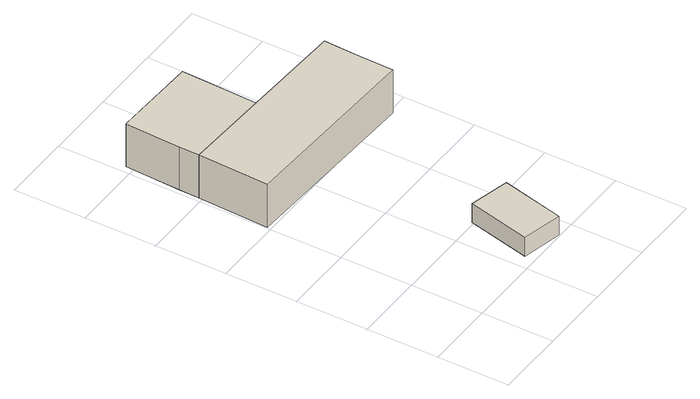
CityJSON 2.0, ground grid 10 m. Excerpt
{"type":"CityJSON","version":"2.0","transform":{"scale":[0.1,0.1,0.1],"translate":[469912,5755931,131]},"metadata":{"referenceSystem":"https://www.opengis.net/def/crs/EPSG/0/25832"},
"CityObjects":{
"building1":{"type":"Building","attributes":{"Gemeindeschluessel":"05711000","BezugspunktDach":"2000","function":"31001_2720","measuredHeight":2.86},"address":[{"country":"Germany","locality":"Bielefeld","thoroughfareNumber":"102","thoroughfareName":"Oberkampweg"}],"geometry":[{"type":"Solid","lod":"1","boundaries":[[[[0,1,2,3]],[[4,5,6,7]],[[4,7,3,2]],[[5,4,2,1]],[[6,5,1,0]],[[7,6,0,3]]]]}]},
"building2":{"type":"Building","attributes":{"Gemeindeschluessel":"05711000","function":"31001_1220"},"address":[{"country":"Germany","locality":"Bielefeld","thoroughfareNumber":"102","thoroughfareName":"Oberkampweg"}],"children":["building2-1","building2-2"]},
"building2-1":{"type":"BuildingPart","attributes":{"BezugspunktDach":"2000","measuredHeight":8.95},"parents":["building2"],"geometry":[{"type":"Solid","lod":"1","boundaries":[[[[8,9,10,11,12,13]],[[14,15,16,17,18,19]],[[14,19,13,12]],[[15,14,12,11]],[[16,15,11,10]],[[17,16,10,9]],[[18,17,9,8]],[[19,18,8,13]]]]}]},
"building2-2":{"type":"BuildingPart","attributes":{"BezugspunktDach":"2000","measuredHeight":8.95},"parents":["building2"],"geometry":[{"type":"Solid","lod":"1","boundaries":[[[[20,21,22,10,9,23]],[[17,16,24,25,26,27]],[[17,27,23,9]],[[16,17,9,10]],[[24,16,10,22]],[[25,24,22,21]],[[26,25,21,20]],[[27,26,20,23]]]]}]}
},
"vertices":[
[141,103,34],[120,15,34],[176,2,34],[197,90,34],[176,2,5],[120,15,5],[141,103,5],[197,90,5],
[269,393,73],[125,399,73],[4,404,73],[0,304,73],[266,294,73],[267,343,73],[266,294,7],[0,304,7],[4,404,7],[125,399,7],[269,393,7],[267,343,7],
[68,508,73],[8,510,73],[5,432,73],[129,506,73],[5,432,7],[8,510,7],[68,508,7],[129,506,7]
]}
